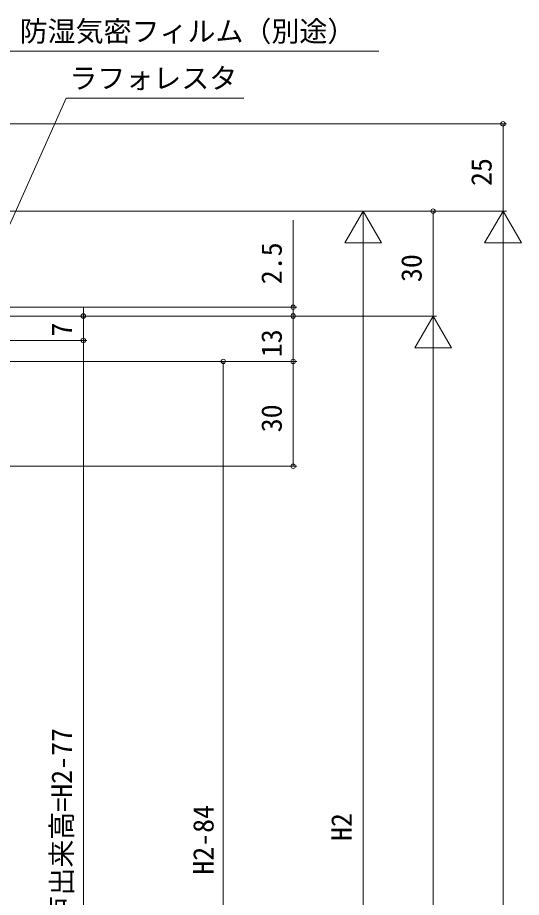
# Model space of a CAD drawing. Units: millimetres, scale not verified. Extents: x -1682 to -296, y -1188 to 1055.
# Drawn here: x -1145.3 to -1001.3, y 516.1 to 768 of the extents above; entities that cross this region are included whole.
import ezdxf
from ezdxf.enums import TextEntityAlignment as Align

# ---------------------------------------------------------------- set-up
doc = ezdxf.new("R2010")
doc.units = ezdxf.units.MM
doc.header["$LTSCALE"] = 4
doc.layers.add('0-8_YKK_D', color=6, linetype='Continuous', lineweight=9)
doc.styles.add('ＭＳ ゴシック', font='')
doc.styles.get('ＭＳ ゴシック').set_extended_font_data('MS Gothic')

msp = doc.modelspace()

# ---------------------------------------------------------------- linework, layer by layer
at = {"layer": '0-8_YKK_D'}
for p, q in [((-1147.803, 758.382), (-1042.014, 758.382)), ((-1153.9, 694.888), (-1131.429, 744.941)), ((-1131.429, 744.941), (-1080.587, 744.941)), ((-1291.569, 737.567), (-1005.51, 737.567)), ((-1006.51, 712.567), (-1006.51, 737.567)), ((-1264.244, 712.567), (-1045.51, 712.567)), ((-1264.244, 712.567), (-1005.51, 712.567)), ((-1263.99, 712.567), (-1025.51, 712.567)), ((-1263.811, 712.567), (-1005.51, 712.567)), ((-1046.51, 712.567), (-1051.76, 703.474)), ((-1046.51, 712.567), (-1046.51, 694.38)), ((-1046.51, 712.567), (-1041.26, 703.474)), ((-1026.51, 712.567), (-1026.51, 682.567)), ((-1006.51, 712.567), (-1011.76, 703.474)), ((-1006.51, 712.567), (-1006.51, 694.38)), ((-1006.51, 712.567), (-1001.26, 703.474)), ((-1051.76, 703.474), (-1041.26, 703.474)), ((-1011.76, 703.474), (-1001.26, 703.474)), ((-1046.51, 373.067), (-1046.51, 702.067)), ((-1006.51, 133.067), (-1006.51, 702.067)), ((-1249.294, 685.066), (-1065.51, 685.066)), ((-1066.51, 682.564), (-1066.51, 685.114)), ((-1249.044, 682.567), (-1065.51, 682.567)), ((-1249.015, 682.564), (-1065.51, 682.564)), ((-1248.829, 682.567), (-1025.51, 682.567)), ((-1248.813, 682.567), (-1025.51, 682.567)), ((-1248.544, 682.567), (-1125.51, 682.567)), ((-1066.51, 682.567), (-1066.51, 680.016)), ((-1026.51, 682.567), (-1031.76, 673.473)), ((-1026.51, 682.567), (-1026.51, 664.38)), ((-1026.51, 682.567), (-1021.26, 673.473)), ((-1219.877, 675.567), (-1125.51, 675.567)), ((-1218.877, 675.567), (-1125.51, 675.567)), ((-1126.51, 675.567), (-1126.51, 402.567)), ((-1126.51, 675.567), (-1126.51, 673.017)), ((-1031.76, 673.473), (-1021.26, 673.473)), ((-1026.51, 173.068), (-1026.51, 672.067)), ((-1280.794, 669.567), (-1085.51, 669.567)), ((-1280.515, 669.564), (-1065.51, 669.564)), ((-1280.515, 669.564), (-1065.51, 669.564)), ((-1086.51, 403.557), (-1086.51, 669.567)), ((-1066.51, 639.564), (-1066.51, 669.564)), ((-1293.996, 639.564), (-1065.51, 639.564))]:
    msp.add_line(p, q, dxfattribs=at)
for points in [[(-1066.51, 682.567), (-1066.51, 685.066), (-1066.51, 709.966)], [(-1126.51, 675.567), (-1126.51, 682.567), (-1126.51, 685.117)], [(-1066.51, 682.564), (-1066.51, 669.564), (-1066.51, 667.014)]]:
    msp.add_lwpolyline(points, dxfattribs=at)
for centre in [(-1006.51, 737.567), (-1026.51, 712.567), (-1066.51, 685.066), (-1126.51, 682.567), (-1066.51, 682.567), (-1066.51, 682.564), (-1126.51, 675.567), (-1126.51, 675.567), (-1086.51, 669.567), (-1066.51, 669.564), (-1066.51, 669.564), (-1066.51, 639.564)]:
    msp.add_circle(centre, 0.637, dxfattribs=at)

# ---------------------------------------------------------------- texts
at = {"layer": '0-8_YKK_D', "color": 4, "style": 'ＭＳ ゴシック'}
for s, p in [('防湿気密フィルム（別途）', (-1144.733, 759.382)), ('ラフォレスタ', (-1130.507, 745.941))]:
    msp.add_text(s, height=5.865, dxfattribs=at).set_placement(p, align=Align.BOTTOM_LEFT)
for s, p in [('25', (-1008.01, 719.787)), ('2.5', (-1068.01, 691.666)), ('30', (-1028.01, 692.287)), ('7', (-1128.01, 676.667)), ('13', (-1068.01, 670.784)), ('30', (-1068.01, 649.284)), ('網戸出来高=H2-77', (-1128.01, 500.667)), ('H2-84', (-1087.51, 522.642)), ('H2', (-1048.01, 532.287))]:
    msp.add_text(s, height=5.865, rotation=90, dxfattribs=at).set_placement(p, align=Align.BOTTOM_LEFT)

doc.saveas('drawing.dxf')
